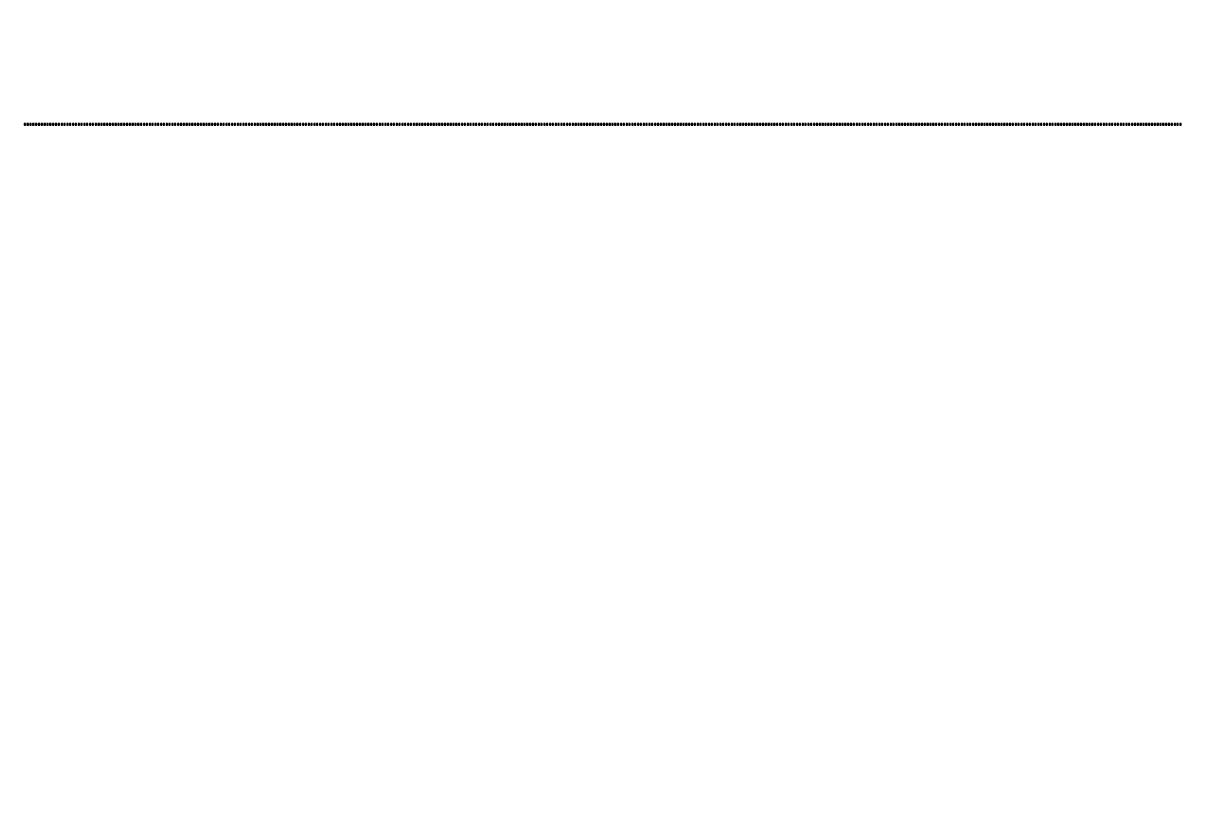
# Model space of a CAD drawing. Header units: inches. Extents: x 734146 to 834146, y 204695 to 304695.
# Drawn here: x 745722 to 748170, y 259208 to 260853 of the extents above; entities that cross this region are included whole.
import ezdxf

# ---------------------------------------------------------------- set-up
doc = ezdxf.new("R2010")
doc.units = ezdxf.units.IN
doc.header["$MEASUREMENT"] = 0

msp = doc.modelspace()

# ---------------------------------------------------------------- linework, layer by layer
for points in [[(745723.6, 260638.1), (745726.6, 260638.1), (745726.6, 260641.1), (745723.6, 260641.1)], [(745729.6, 260638.1), (745732.6, 260638.1), (745732.6, 260641.1), (745729.6, 260641.1)], [(745735.6, 260638.1), (745738.6, 260638.1), (745738.6, 260641.1), (745735.6, 260641.1)], [(745741.6, 260638.1), (745744.6, 260638.1), (745744.6, 260641.1), (745741.6, 260641.1)], [(745747.6, 260638.1), (745750.6, 260638.1), (745750.6, 260641.1), (745747.6, 260641.1)], [(745753.6, 260638.1), (745756.6, 260638.1), (745756.6, 260641.1), (745753.6, 260641.1)], [(745759.6, 260638.1), (745762.6, 260638.1), (745762.6, 260641.1), (745759.6, 260641.1)], [(745765.6, 260638.1), (745768.6, 260638.1), (745768.6, 260641.1), (745765.6, 260641.1)], [(745771.6, 260638.1), (745774.6, 260638.1), (745774.6, 260641.1), (745771.6, 260641.1)], [(745777.6, 260638.1), (745780.6, 260638.1), (745780.6, 260641.1), (745777.6, 260641.1)], [(745783.6, 260638.1), (745786.6, 260638.1), (745786.6, 260641.1), (745783.6, 260641.1)], [(745789.6, 260638.1), (745792.6, 260638.1), (745792.6, 260641.1), (745789.6, 260641.1)], [(745795.6, 260638.1), (745798.6, 260638.1), (745798.6, 260641.1), (745795.6, 260641.1)], [(745801.6, 260638.1), (745804.6, 260638.1), (745804.6, 260641.1), (745801.6, 260641.1)], [(745807.6, 260638.1), (745810.6, 260638.1), (745810.6, 260641.1), (745807.6, 260641.1)], [(745813.6, 260638.1), (745816.6, 260638.1), (745816.6, 260641.1), (745813.6, 260641.1)], [(745819.6, 260638.1), (745822.6, 260638.1), (745822.6, 260641.1), (745819.6, 260641.1)], [(745825.6, 260638.1), (745828.6, 260638.1), (745828.6, 260641.1), (745825.6, 260641.1)], [(745831.6, 260638.1), (745834.6, 260638.1), (745834.6, 260641.1), (745831.6, 260641.1)], [(745837.6, 260638.1), (745840.6, 260638.1), (745840.6, 260641.1), (745837.6, 260641.1)], [(745843.6, 260638.1), (745846.6, 260638.1), (745846.6, 260641.1), (745843.6, 260641.1)], [(745849.6, 260638.1), (745852.6, 260638.1), (745852.6, 260641.1), (745849.6, 260641.1)], [(745855.6, 260638.1), (745858.6, 260638.1), (745858.6, 260641.1), (745855.6, 260641.1)], [(745861.6, 260638.1), (745864.6, 260638.1), (745864.6, 260641.1), (745861.6, 260641.1)], [(745867.6, 260638.1), (745870.6, 260638.1), (745870.6, 260641.1), (745867.6, 260641.1)], [(745873.6, 260638.1), (745876.6, 260638.1), (745876.6, 260641.1), (745873.6, 260641.1)], [(745879.6, 260638.1), (745882.6, 260638.1), (745882.6, 260641.1), (745879.6, 260641.1)], [(745885.6, 260638.1), (745888.6, 260638.1), (745888.6, 260641.1), (745885.6, 260641.1)], [(745891.6, 260638.1), (745894.6, 260638.1), (745894.6, 260641.1), (745891.6, 260641.1)], [(745897.6, 260638.1), (745900.6, 260638.1), (745900.6, 260641.1), (745897.6, 260641.1)], [(745903.6, 260638.1), (745906.6, 260638.1), (745906.6, 260641.1), (745903.6, 260641.1)], [(745909.6, 260638.1), (745912.6, 260638.1), (745912.6, 260641.1), (745909.6, 260641.1)], [(745915.6, 260638.1), (745918.6, 260638.1), (745918.6, 260641.1), (745915.6, 260641.1)], [(745921.6, 260638.1), (745924.6, 260638.1), (745924.6, 260641.1), (745921.6, 260641.1)], [(745927.6, 260638.1), (745930.6, 260638.1), (745930.6, 260641.1), (745927.6, 260641.1)], [(745933.6, 260638.1), (745936.6, 260638.1), (745936.6, 260641.1), (745933.6, 260641.1)], [(745939.6, 260638.1), (745942.6, 260638.1), (745942.6, 260641.1), (745939.6, 260641.1)], [(745945.6, 260638.1), (745948.6, 260638.1), (745948.6, 260641.1), (745945.6, 260641.1)], [(745951.6, 260638.1), (745954.6, 260638.1), (745954.6, 260641.1), (745951.6, 260641.1)], [(745957.6, 260638.1), (745960.6, 260638.1), (745960.6, 260641.1), (745957.6, 260641.1)], [(745963.6, 260638.1), (745966.6, 260638.1), (745966.6, 260641.1), (745963.6, 260641.1)], [(745969.6, 260638.1), (745972.6, 260638.1), (745972.6, 260641.1), (745969.6, 260641.1)], [(745975.6, 260638.1), (745978.6, 260638.1), (745978.6, 260641.1), (745975.6, 260641.1)], [(745981.6, 260638.1), (745984.6, 260638.1), (745984.6, 260641.1), (745981.6, 260641.1)], [(745987.6, 260638.1), (745990.6, 260638.1), (745990.6, 260641.1), (745987.6, 260641.1)], [(745993.6, 260638.1), (745996.6, 260638.1), (745996.6, 260641.1), (745993.6, 260641.1)], [(745999.6, 260638.1), (746002.6, 260638.1), (746002.6, 260641.1), (745999.6, 260641.1)], [(746005.6, 260638.1), (746008.6, 260638.1), (746008.6, 260641.1), (746005.6, 260641.1)], [(746011.6, 260638.1), (746014.6, 260638.1), (746014.6, 260641.1), (746011.6, 260641.1)], [(746017.6, 260638.1), (746020.6, 260638.1), (746020.6, 260641.1), (746017.6, 260641.1)], [(746023.6, 260638.1), (746026.6, 260638.1), (746026.6, 260641.1), (746023.6, 260641.1)], [(746029.6, 260638.1), (746032.6, 260638.1), (746032.6, 260641.1), (746029.6, 260641.1)], [(746035.6, 260638.1), (746038.6, 260638.1), (746038.6, 260641.1), (746035.6, 260641.1)], [(746041.6, 260638.1), (746044.6, 260638.1), (746044.6, 260641.1), (746041.6, 260641.1)], [(746047.6, 260638.1), (746050.6, 260638.1), (746050.6, 260641.1), (746047.6, 260641.1)], [(746053.6, 260638.1), (746056.6, 260638.1), (746056.6, 260641.1), (746053.6, 260641.1)], [(746059.6, 260638.1), (746062.6, 260638.1), (746062.6, 260641.1), (746059.6, 260641.1)], [(746065.6, 260638.1), (746068.6, 260638.1), (746068.6, 260641.1), (746065.6, 260641.1)], [(746071.6, 260638.1), (746074.6, 260638.1), (746074.6, 260641.1), (746071.6, 260641.1)], [(746077.6, 260638.1), (746080.6, 260638.1), (746080.6, 260641.1), (746077.6, 260641.1)], [(746083.6, 260638.1), (746086.6, 260638.1), (746086.6, 260641.1), (746083.6, 260641.1)], [(746089.6, 260638.1), (746092.6, 260638.1), (746092.6, 260641.1), (746089.6, 260641.1)], [(746095.6, 260638.1), (746098.6, 260638.1), (746098.6, 260641.1), (746095.6, 260641.1)], [(746101.6, 260638.1), (746104.6, 260638.1), (746104.6, 260641.1), (746101.6, 260641.1)], [(746107.6, 260638.1), (746110.6, 260638.1), (746110.6, 260641.1), (746107.6, 260641.1)], [(746113.6, 260638.1), (746116.6, 260638.1), (746116.6, 260641.1), (746113.6, 260641.1)], [(746119.6, 260638.1), (746122.6, 260638.1), (746122.6, 260641.1), (746119.6, 260641.1)], [(746125.6, 260638.1), (746128.6, 260638.1), (746128.6, 260641.1), (746125.6, 260641.1)], [(746131.6, 260638.1), (746134.6, 260638.1), (746134.6, 260641.1), (746131.6, 260641.1)], [(746137.6, 260638.1), (746140.6, 260638.1), (746140.6, 260641.1), (746137.6, 260641.1)], [(746143.6, 260638.1), (746146.6, 260638.1), (746146.6, 260641.1), (746143.6, 260641.1)], [(746149.6, 260638.1), (746152.6, 260638.1), (746152.6, 260641.1), (746149.6, 260641.1)], [(746155.6, 260638.1), (746158.6, 260638.1), (746158.6, 260641.1), (746155.6, 260641.1)], [(746161.6, 260638.1), (746164.6, 260638.1), (746164.6, 260641.1), (746161.6, 260641.1)], [(746167.6, 260638.1), (746170.6, 260638.1), (746170.6, 260641.1), (746167.6, 260641.1)], [(746173.6, 260638.1), (746176.6, 260638.1), (746176.6, 260641.1), (746173.6, 260641.1)], [(746179.6, 260638.1), (746182.6, 260638.1), (746182.6, 260641.1), (746179.6, 260641.1)], [(746185.6, 260638.1), (746188.6, 260638.1), (746188.6, 260641.1), (746185.6, 260641.1)], [(746191.6, 260638.1), (746194.6, 260638.1), (746194.6, 260641.1), (746191.6, 260641.1)], [(746197.6, 260638.1), (746200.6, 260638.1), (746200.6, 260641.1), (746197.6, 260641.1)], [(746203.6, 260638.1), (746206.6, 260638.1), (746206.6, 260641.1), (746203.6, 260641.1)], [(746209.6, 260638.1), (746212.6, 260638.1), (746212.6, 260641.1), (746209.6, 260641.1)], [(746215.6, 260638.1), (746218.6, 260638.1), (746218.6, 260641.1), (746215.6, 260641.1)], [(746221.6, 260638.1), (746224.6, 260638.1), (746224.6, 260641.1), (746221.6, 260641.1)], [(746227.6, 260638.1), (746230.6, 260638.1), (746230.6, 260641.1), (746227.6, 260641.1)], [(746233.6, 260638.1), (746236.6, 260638.1), (746236.6, 260641.1), (746233.6, 260641.1)], [(746239.6, 260638.1), (746242.6, 260638.1), (746242.6, 260641.1), (746239.6, 260641.1)], [(746245.6, 260638.1), (746248.6, 260638.1), (746248.6, 260641.1), (746245.6, 260641.1)], [(746251.6, 260638.1), (746254.6, 260638.1), (746254.6, 260641.1), (746251.6, 260641.1)], [(746257.6, 260638.1), (746260.6, 260638.1), (746260.6, 260641.1), (746257.6, 260641.1)], [(746263.6, 260638.1), (746266.6, 260638.1), (746266.6, 260641.1), (746263.6, 260641.1)], [(746269.6, 260638.1), (746272.6, 260638.1), (746272.6, 260641.1), (746269.6, 260641.1)], [(746275.6, 260638.1), (746278.6, 260638.1), (746278.6, 260641.1), (746275.6, 260641.1)], [(746281.6, 260638.1), (746284.6, 260638.1), (746284.6, 260641.1), (746281.6, 260641.1)], [(746287.6, 260638.1), (746290.6, 260638.1), (746290.6, 260641.1), (746287.6, 260641.1)], [(746293.6, 260638.1), (746296.6, 260638.1), (746296.6, 260641.1), (746293.6, 260641.1)], [(746299.6, 260638.1), (746302.6, 260638.1), (746302.6, 260641.1), (746299.6, 260641.1)], [(746305.6, 260638.1), (746308.6, 260638.1), (746308.6, 260641.1), (746305.6, 260641.1)], [(746311.6, 260638.1), (746314.6, 260638.1), (746314.6, 260641.1), (746311.6, 260641.1)], [(746317.6, 260638.1), (746320.6, 260638.1), (746320.6, 260641.1), (746317.6, 260641.1)], [(746323.6, 260638.1), (746326.6, 260638.1), (746326.6, 260641.1), (746323.6, 260641.1)], [(746329.6, 260638.1), (746332.6, 260638.1), (746332.6, 260641.1), (746329.6, 260641.1)], [(746335.6, 260638.1), (746338.6, 260638.1), (746338.6, 260641.1), (746335.6, 260641.1)], [(746341.6, 260638.1), (746344.6, 260638.1), (746344.6, 260641.1), (746341.6, 260641.1)], [(746347.6, 260638.1), (746350.6, 260638.1), (746350.6, 260641.1), (746347.6, 260641.1)], [(746353.6, 260638.1), (746356.6, 260638.1), (746356.6, 260641.1), (746353.6, 260641.1)], [(746359.6, 260638.1), (746362.6, 260638.1), (746362.6, 260641.1), (746359.6, 260641.1)], [(746365.6, 260638.1), (746368.6, 260638.1), (746368.6, 260641.1), (746365.6, 260641.1)], [(746371.6, 260638.1), (746374.6, 260638.1), (746374.6, 260641.1), (746371.6, 260641.1)], [(746377.6, 260638.1), (746380.6, 260638.1), (746380.6, 260641.1), (746377.6, 260641.1)], [(746383.6, 260638.1), (746386.6, 260638.1), (746386.6, 260641.1), (746383.6, 260641.1)], [(746389.6, 260638.1), (746392.6, 260638.1), (746392.6, 260641.1), (746389.6, 260641.1)], [(746395.6, 260638.1), (746398.6, 260638.1), (746398.6, 260641.1), (746395.6, 260641.1)], [(746401.6, 260638.1), (746404.6, 260638.1), (746404.6, 260641.1), (746401.6, 260641.1)], [(746407.6, 260638.1), (746410.6, 260638.1), (746410.6, 260641.1), (746407.6, 260641.1)], [(746413.6, 260638.1), (746416.6, 260638.1), (746416.6, 260641.1), (746413.6, 260641.1)], [(746419.6, 260638.1), (746422.6, 260638.1), (746422.6, 260641.1), (746419.6, 260641.1)], [(746425.6, 260638.1), (746428.6, 260638.1), (746428.6, 260641.1), (746425.6, 260641.1)], [(746431.6, 260638.1), (746434.6, 260638.1), (746434.6, 260641.1), (746431.6, 260641.1)], [(746437.6, 260638.1), (746440.6, 260638.1), (746440.6, 260641.1), (746437.6, 260641.1)], [(746443.6, 260638.1), (746446.6, 260638.1), (746446.6, 260641.1), (746443.6, 260641.1)], [(746449.6, 260638.1), (746452.6, 260638.1), (746452.6, 260641.1), (746449.6, 260641.1)], [(746455.6, 260638.1), (746458.6, 260638.1), (746458.6, 260641.1), (746455.6, 260641.1)], [(746461.6, 260638.1), (746464.6, 260638.1), (746464.6, 260641.1), (746461.6, 260641.1)], [(746467.6, 260638.1), (746470.6, 260638.1), (746470.6, 260641.1), (746467.6, 260641.1)], [(746473.6, 260638.1), (746476.6, 260638.1), (746476.6, 260641.1), (746473.6, 260641.1)], [(746479.6, 260638.1), (746482.6, 260638.1), (746482.6, 260641.1), (746479.6, 260641.1)], [(746485.6, 260638.1), (746488.6, 260638.1), (746488.6, 260641.1), (746485.6, 260641.1)], [(746491.6, 260638.1), (746494.6, 260638.1), (746494.6, 260641.1), (746491.6, 260641.1)], [(746497.6, 260638.1), (746500.6, 260638.1), (746500.6, 260641.1), (746497.6, 260641.1)], [(746503.6, 260638.1), (746506.6, 260638.1), (746506.6, 260641.1), (746503.6, 260641.1)], [(746509.6, 260638.1), (746512.6, 260638.1), (746512.6, 260641.1), (746509.6, 260641.1)], [(746515.6, 260638.1), (746518.6, 260638.1), (746518.6, 260641.1), (746515.6, 260641.1)], [(746521.6, 260638.1), (746524.6, 260638.1), (746524.6, 260641.1), (746521.6, 260641.1)], [(746527.6, 260638.1), (746530.6, 260638.1), (746530.6, 260641.1), (746527.6, 260641.1)], [(746533.6, 260638.1), (746536.6, 260638.1), (746536.6, 260641.1), (746533.6, 260641.1)], [(746539.6, 260638.1), (746542.6, 260638.1), (746542.6, 260641.1), (746539.6, 260641.1)], [(746545.6, 260638.1), (746548.6, 260638.1), (746548.6, 260641.1), (746545.6, 260641.1)], [(746551.6, 260638.1), (746554.6, 260638.1), (746554.6, 260641.1), (746551.6, 260641.1)], [(746557.6, 260638.1), (746560.6, 260638.1), (746560.6, 260641.1), (746557.6, 260641.1)], [(746563.6, 260638.1), (746566.6, 260638.1), (746566.6, 260641.1), (746563.6, 260641.1)], [(746569.6, 260638.1), (746572.6, 260638.1), (746572.6, 260641.1), (746569.6, 260641.1)], [(746575.6, 260638.1), (746578.6, 260638.1), (746578.6, 260641.1), (746575.6, 260641.1)], [(746581.6, 260638.1), (746584.6, 260638.1), (746584.6, 260641.1), (746581.6, 260641.1)], [(746587.6, 260638.1), (746590.6, 260638.1), (746590.6, 260641.1), (746587.6, 260641.1)], [(746593.6, 260638.1), (746596.6, 260638.1), (746596.6, 260641.1), (746593.6, 260641.1)], [(746599.6, 260638.1), (746602.6, 260638.1), (746602.6, 260641.1), (746599.6, 260641.1)], [(746605.6, 260638.1), (746608.6, 260638.1), (746608.6, 260641.1), (746605.6, 260641.1)], [(746611.6, 260638.1), (746614.6, 260638.1), (746614.6, 260641.1), (746611.6, 260641.1)], [(746617.6, 260638.1), (746620.6, 260638.1), (746620.6, 260641.1), (746617.6, 260641.1)], [(746623.6, 260638.1), (746626.6, 260638.1), (746626.6, 260641.1), (746623.6, 260641.1)], [(746629.6, 260638.1), (746632.6, 260638.1), (746632.6, 260641.1), (746629.6, 260641.1)], [(746635.6, 260638.1), (746638.6, 260638.1), (746638.6, 260641.1), (746635.6, 260641.1)], [(746641.6, 260638.1), (746644.6, 260638.1), (746644.6, 260641.1), (746641.6, 260641.1)], [(746647.6, 260638.1), (746650.6, 260638.1), (746650.6, 260641.1), (746647.6, 260641.1)], [(746653.6, 260638.1), (746656.6, 260638.1), (746656.6, 260641.1), (746653.6, 260641.1)], [(746659.6, 260638.1), (746662.6, 260638.1), (746662.6, 260641.1), (746659.6, 260641.1)], [(746665.6, 260638.1), (746668.6, 260638.1), (746668.6, 260641.1), (746665.6, 260641.1)], [(746671.6, 260638.1), (746674.6, 260638.1), (746674.6, 260641.1), (746671.6, 260641.1)], [(746677.6, 260638.1), (746680.6, 260638.1), (746680.6, 260641.1), (746677.6, 260641.1)], [(746683.6, 260638.1), (746686.6, 260638.1), (746686.6, 260641.1), (746683.6, 260641.1)], [(746689.6, 260638.1), (746692.6, 260638.1), (746692.6, 260641.1), (746689.6, 260641.1)], [(746695.6, 260638.1), (746698.6, 260638.1), (746698.6, 260641.1), (746695.6, 260641.1)], [(746701.6, 260638.1), (746704.6, 260638.1), (746704.6, 260641.1), (746701.6, 260641.1)], [(746707.6, 260638.1), (746710.6, 260638.1), (746710.6, 260641.1), (746707.6, 260641.1)], [(746713.6, 260638.1), (746716.6, 260638.1), (746716.6, 260641.1), (746713.6, 260641.1)], [(746719.6, 260638.1), (746722.6, 260638.1), (746722.6, 260641.1), (746719.6, 260641.1)], [(746725.6, 260638.1), (746728.6, 260638.1), (746728.6, 260641.1), (746725.6, 260641.1)], [(746731.6, 260638.1), (746734.6, 260638.1), (746734.6, 260641.1), (746731.6, 260641.1)], [(746737.6, 260638.1), (746740.6, 260638.1), (746740.6, 260641.1), (746737.6, 260641.1)], [(746743.6, 260638.1), (746746.6, 260638.1), (746746.6, 260641.1), (746743.6, 260641.1)], [(746749.6, 260638.1), (746752.6, 260638.1), (746752.6, 260641.1), (746749.6, 260641.1)], [(746755.6, 260638.1), (746758.6, 260638.1), (746758.6, 260641.1), (746755.6, 260641.1)], [(746761.6, 260638.1), (746764.6, 260638.1), (746764.6, 260641.1), (746761.6, 260641.1)], [(746767.6, 260638.1), (746770.6, 260638.1), (746770.6, 260641.1), (746767.6, 260641.1)], [(746773.6, 260638.1), (746776.6, 260638.1), (746776.6, 260641.1), (746773.6, 260641.1)], [(746779.6, 260638.1), (746782.6, 260638.1), (746782.6, 260641.1), (746779.6, 260641.1)], [(746785.6, 260638.1), (746788.6, 260638.1), (746788.6, 260641.1), (746785.6, 260641.1)], [(746791.6, 260638.1), (746794.6, 260638.1), (746794.6, 260641.1), (746791.6, 260641.1)], [(746797.6, 260638.1), (746800.6, 260638.1), (746800.6, 260641.1), (746797.6, 260641.1)], [(746803.6, 260638.1), (746806.6, 260638.1), (746806.6, 260641.1), (746803.6, 260641.1)], [(746809.6, 260638.1), (746812.6, 260638.1), (746812.6, 260641.1), (746809.6, 260641.1)], [(746815.6, 260638.1), (746818.6, 260638.1), (746818.6, 260641.1), (746815.6, 260641.1)], [(746821.6, 260638.1), (746824.6, 260638.1), (746824.6, 260641.1), (746821.6, 260641.1)], [(746827.6, 260638.1), (746830.6, 260638.1), (746830.6, 260641.1), (746827.6, 260641.1)], [(746833.6, 260638.1), (746836.6, 260638.1), (746836.6, 260641.1), (746833.6, 260641.1)], [(746839.6, 260638.1), (746842.6, 260638.1), (746842.6, 260641.1), (746839.6, 260641.1)], [(746845.6, 260638.1), (746848.6, 260638.1), (746848.6, 260641.1), (746845.6, 260641.1)], [(746851.6, 260638.1), (746854.6, 260638.1), (746854.6, 260641.1), (746851.6, 260641.1)], [(746857.6, 260638.1), (746860.6, 260638.1), (746860.6, 260641.1), (746857.6, 260641.1)], [(746863.6, 260638.1), (746866.6, 260638.1), (746866.6, 260641.1), (746863.6, 260641.1)], [(746869.6, 260638.1), (746872.6, 260638.1), (746872.6, 260641.1), (746869.6, 260641.1)], [(746875.6, 260638.1), (746878.6, 260638.1), (746878.6, 260641.1), (746875.6, 260641.1)], [(746881.6, 260638.1), (746884.6, 260638.1), (746884.6, 260641.1), (746881.6, 260641.1)], [(746887.6, 260638.1), (746890.6, 260638.1), (746890.6, 260641.1), (746887.6, 260641.1)], [(746893.6, 260638.1), (746896.6, 260638.1), (746896.6, 260641.1), (746893.6, 260641.1)], [(746899.6, 260638.1), (746902.6, 260638.1), (746902.6, 260641.1), (746899.6, 260641.1)], [(746905.6, 260638.1), (746908.6, 260638.1), (746908.6, 260641.1), (746905.6, 260641.1)], [(746911.6, 260638.1), (746914.6, 260638.1), (746914.6, 260641.1), (746911.6, 260641.1)], [(746917.6, 260638.1), (746920.6, 260638.1), (746920.6, 260641.1), (746917.6, 260641.1)], [(746923.6, 260638.1), (746926.6, 260638.1), (746926.6, 260641.1), (746923.6, 260641.1)], [(746929.6, 260638.1), (746932.6, 260638.1), (746932.6, 260641.1), (746929.6, 260641.1)], [(746935.6, 260638.1), (746938.6, 260638.1), (746938.6, 260641.1), (746935.6, 260641.1)], [(746941.6, 260638.1), (746944.6, 260638.1), (746944.6, 260641.1), (746941.6, 260641.1)], [(746947.6, 260638.1), (746950.6, 260638.1), (746950.6, 260641.1), (746947.6, 260641.1)], [(746953.6, 260638.1), (746956.6, 260638.1), (746956.6, 260641.1), (746953.6, 260641.1)], [(746959.6, 260638.1), (746962.6, 260638.1), (746962.6, 260641.1), (746959.6, 260641.1)], [(746965.6, 260638.1), (746968.6, 260638.1), (746968.6, 260641.1), (746965.6, 260641.1)], [(746971.6, 260638.1), (746974.6, 260638.1), (746974.6, 260641.1), (746971.6, 260641.1)], [(746977.6, 260638.1), (746980.6, 260638.1), (746980.6, 260641.1), (746977.6, 260641.1)], [(746983.6, 260638.1), (746986.6, 260638.1), (746986.6, 260641.1), (746983.6, 260641.1)], [(746989.6, 260638.1), (746992.6, 260638.1), (746992.6, 260641.1), (746989.6, 260641.1)], [(746995.6, 260638.1), (746998.6, 260638.1), (746998.6, 260641.1), (746995.6, 260641.1)], [(747001.6, 260638.1), (747004.6, 260638.1), (747004.6, 260641.1), (747001.6, 260641.1)], [(747007.6, 260638.1), (747010.6, 260638.1), (747010.6, 260641.1), (747007.6, 260641.1)], [(747013.6, 260638.1), (747016.6, 260638.1), (747016.6, 260641.1), (747013.6, 260641.1)], [(747019.6, 260638.1), (747022.6, 260638.1), (747022.6, 260641.1), (747019.6, 260641.1)], [(747025.6, 260638.1), (747028.6, 260638.1), (747028.6, 260641.1), (747025.6, 260641.1)], [(747031.6, 260638.1), (747034.6, 260638.1), (747034.6, 260641.1), (747031.6, 260641.1)], [(747037.6, 260638.1), (747040.6, 260638.1), (747040.6, 260641.1), (747037.6, 260641.1)], [(747043.6, 260638.1), (747046.6, 260638.1), (747046.6, 260641.1), (747043.6, 260641.1)], [(747049.6, 260638.1), (747052.6, 260638.1), (747052.6, 260641.1), (747049.6, 260641.1)], [(747055.6, 260638.1), (747058.6, 260638.1), (747058.6, 260641.1), (747055.6, 260641.1)], [(747061.6, 260638.1), (747064.6, 260638.1), (747064.6, 260641.1), (747061.6, 260641.1)], [(747067.6, 260638.1), (747070.6, 260638.1), (747070.6, 260641.1), (747067.6, 260641.1)], [(747073.6, 260638.1), (747076.6, 260638.1), (747076.6, 260641.1), (747073.6, 260641.1)], [(747079.6, 260638.1), (747082.6, 260638.1), (747082.6, 260641.1), (747079.6, 260641.1)], [(747085.6, 260638.1), (747088.6, 260638.1), (747088.6, 260641.1), (747085.6, 260641.1)], [(747091.6, 260638.1), (747094.6, 260638.1), (747094.6, 260641.1), (747091.6, 260641.1)], [(747097.6, 260638.1), (747100.6, 260638.1), (747100.6, 260641.1), (747097.6, 260641.1)], [(747103.6, 260638.1), (747106.6, 260638.1), (747106.6, 260641.1), (747103.6, 260641.1)], [(747109.6, 260638.1), (747112.6, 260638.1), (747112.6, 260641.1), (747109.6, 260641.1)], [(747115.6, 260638.1), (747118.6, 260638.1), (747118.6, 260641.1), (747115.6, 260641.1)], [(747121.6, 260638.1), (747124.6, 260638.1), (747124.6, 260641.1), (747121.6, 260641.1)], [(747127.6, 260638.1), (747130.6, 260638.1), (747130.6, 260641.1), (747127.6, 260641.1)], [(747133.6, 260638.1), (747136.6, 260638.1), (747136.6, 260641.1), (747133.6, 260641.1)], [(747139.6, 260638.1), (747142.6, 260638.1), (747142.6, 260641.1), (747139.6, 260641.1)], [(747145.6, 260638.1), (747148.6, 260638.1), (747148.6, 260641.1), (747145.6, 260641.1)], [(747151.6, 260638.1), (747154.6, 260638.1), (747154.6, 260641.1), (747151.6, 260641.1)], [(747157.6, 260638.1), (747160.6, 260638.1), (747160.6, 260641.1), (747157.6, 260641.1)], [(747163.6, 260638.1), (747166.6, 260638.1), (747166.6, 260641.1), (747163.6, 260641.1)], [(747169.6, 260638.1), (747172.6, 260638.1), (747172.6, 260641.1), (747169.6, 260641.1)], [(747175.6, 260638.1), (747178.6, 260638.1), (747178.6, 260641.1), (747175.6, 260641.1)], [(747181.6, 260638.1), (747184.6, 260638.1), (747184.6, 260641.1), (747181.6, 260641.1)], [(747187.6, 260638.1), (747190.6, 260638.1), (747190.6, 260641.1), (747187.6, 260641.1)], [(747193.6, 260638.1), (747196.6, 260638.1), (747196.6, 260641.1), (747193.6, 260641.1)], [(747199.6, 260638.1), (747202.6, 260638.1), (747202.6, 260641.1), (747199.6, 260641.1)], [(747205.6, 260638.1), (747208.6, 260638.1), (747208.6, 260641.1), (747205.6, 260641.1)], [(747211.6, 260638.1), (747214.6, 260638.1), (747214.6, 260641.1), (747211.6, 260641.1)], [(747217.6, 260638.1), (747220.6, 260638.1), (747220.6, 260641.1), (747217.6, 260641.1)], [(747223.6, 260638.1), (747226.6, 260638.1), (747226.6, 260641.1), (747223.6, 260641.1)], [(747229.6, 260638.1), (747232.6, 260638.1), (747232.6, 260641.1), (747229.6, 260641.1)], [(747235.6, 260638.1), (747238.6, 260638.1), (747238.6, 260641.1), (747235.6, 260641.1)], [(747241.6, 260638.1), (747244.6, 260638.1), (747244.6, 260641.1), (747241.6, 260641.1)], [(747247.6, 260638.1), (747250.6, 260638.1), (747250.6, 260641.1), (747247.6, 260641.1)], [(747253.6, 260638.1), (747256.6, 260638.1), (747256.6, 260641.1), (747253.6, 260641.1)], [(747259.6, 260638.1), (747262.6, 260638.1), (747262.6, 260641.1), (747259.6, 260641.1)], [(747265.6, 260638.1), (747268.6, 260638.1), (747268.6, 260641.1), (747265.6, 260641.1)], [(747271.6, 260638.1), (747274.6, 260638.1), (747274.6, 260641.1), (747271.6, 260641.1)], [(747277.6, 260638.1), (747280.6, 260638.1), (747280.6, 260641.1), (747277.6, 260641.1)], [(747283.6, 260638.1), (747286.6, 260638.1), (747286.6, 260641.1), (747283.6, 260641.1)], [(747289.6, 260638.1), (747292.6, 260638.1), (747292.6, 260641.1), (747289.6, 260641.1)], [(747295.6, 260638.1), (747298.6, 260638.1), (747298.6, 260641.1), (747295.6, 260641.1)], [(747301.6, 260638.1), (747304.6, 260638.1), (747304.6, 260641.1), (747301.6, 260641.1)], [(747307.6, 260638.1), (747310.6, 260638.1), (747310.6, 260641.1), (747307.6, 260641.1)], [(747313.6, 260638.1), (747316.6, 260638.1), (747316.6, 260641.1), (747313.6, 260641.1)], [(747319.6, 260638.1), (747322.6, 260638.1), (747322.6, 260641.1), (747319.6, 260641.1)], [(747325.6, 260638.1), (747328.6, 260638.1), (747328.6, 260641.1), (747325.6, 260641.1)], [(747331.6, 260638.1), (747334.6, 260638.1), (747334.6, 260641.1), (747331.6, 260641.1)], [(747337.6, 260638.1), (747340.6, 260638.1), (747340.6, 260641.1), (747337.6, 260641.1)], [(747343.6, 260638.1), (747346.6, 260638.1), (747346.6, 260641.1), (747343.6, 260641.1)], [(747349.6, 260638.1), (747352.6, 260638.1), (747352.6, 260641.1), (747349.6, 260641.1)], [(747355.6, 260638.1), (747358.6, 260638.1), (747358.6, 260641.1), (747355.6, 260641.1)], [(747361.6, 260638.1), (747364.6, 260638.1), (747364.6, 260641.1), (747361.6, 260641.1)], [(747367.6, 260638.1), (747370.6, 260638.1), (747370.6, 260641.1), (747367.6, 260641.1)], [(747373.6, 260638.1), (747376.6, 260638.1), (747376.6, 260641.1), (747373.6, 260641.1)], [(747379.6, 260638.1), (747382.6, 260638.1), (747382.6, 260641.1), (747379.6, 260641.1)], [(747385.6, 260638.1), (747388.6, 260638.1), (747388.6, 260641.1), (747385.6, 260641.1)], [(747391.6, 260638.1), (747394.6, 260638.1), (747394.6, 260641.1), (747391.6, 260641.1)], [(747397.6, 260638.1), (747400.6, 260638.1), (747400.6, 260641.1), (747397.6, 260641.1)], [(747403.6, 260638.1), (747406.6, 260638.1), (747406.6, 260641.1), (747403.6, 260641.1)], [(747409.6, 260638.1), (747412.6, 260638.1), (747412.6, 260641.1), (747409.6, 260641.1)], [(747415.6, 260638.1), (747418.6, 260638.1), (747418.6, 260641.1), (747415.6, 260641.1)], [(747421.6, 260638.1), (747424.6, 260638.1), (747424.6, 260641.1), (747421.6, 260641.1)], [(747427.6, 260638.1), (747430.6, 260638.1), (747430.6, 260641.1), (747427.6, 260641.1)], [(747433.6, 260638.1), (747436.6, 260638.1), (747436.6, 260641.1), (747433.6, 260641.1)], [(747439.6, 260638.1), (747442.6, 260638.1), (747442.6, 260641.1), (747439.6, 260641.1)], [(747445.6, 260638.1), (747448.6, 260638.1), (747448.6, 260641.1), (747445.6, 260641.1)], [(747451.6, 260638.1), (747454.6, 260638.1), (747454.6, 260641.1), (747451.6, 260641.1)], [(747457.6, 260638.1), (747460.6, 260638.1), (747460.6, 260641.1), (747457.6, 260641.1)], [(747463.6, 260638.1), (747466.6, 260638.1), (747466.6, 260641.1), (747463.6, 260641.1)], [(747469.6, 260638.1), (747472.6, 260638.1), (747472.6, 260641.1), (747469.6, 260641.1)], [(747475.6, 260638.1), (747478.6, 260638.1), (747478.6, 260641.1), (747475.6, 260641.1)], [(747481.6, 260638.1), (747484.6, 260638.1), (747484.6, 260641.1), (747481.6, 260641.1)], [(747487.6, 260638.1), (747490.6, 260638.1), (747490.6, 260641.1), (747487.6, 260641.1)], [(747493.6, 260638.1), (747496.6, 260638.1), (747496.6, 260641.1), (747493.6, 260641.1)], [(747499.6, 260638.1), (747502.6, 260638.1), (747502.6, 260641.1), (747499.6, 260641.1)], [(747505.6, 260638.1), (747508.6, 260638.1), (747508.6, 260641.1), (747505.6, 260641.1)], [(747511.6, 260638.1), (747514.6, 260638.1), (747514.6, 260641.1), (747511.6, 260641.1)], [(747517.6, 260638.1), (747520.6, 260638.1), (747520.6, 260641.1), (747517.6, 260641.1)], [(747523.6, 260638.1), (747526.6, 260638.1), (747526.6, 260641.1), (747523.6, 260641.1)], [(747529.6, 260638.1), (747532.6, 260638.1), (747532.6, 260641.1), (747529.6, 260641.1)], [(747535.6, 260638.1), (747538.6, 260638.1), (747538.6, 260641.1), (747535.6, 260641.1)], [(747541.6, 260638.1), (747544.6, 260638.1), (747544.6, 260641.1), (747541.6, 260641.1)], [(747547.6, 260638.1), (747550.6, 260638.1), (747550.6, 260641.1), (747547.6, 260641.1)], [(747553.6, 260638.1), (747556.6, 260638.1), (747556.6, 260641.1), (747553.6, 260641.1)], [(747559.6, 260638.1), (747562.6, 260638.1), (747562.6, 260641.1), (747559.6, 260641.1)], [(747565.6, 260638.1), (747568.6, 260638.1), (747568.6, 260641.1), (747565.6, 260641.1)], [(747571.6, 260638.1), (747574.6, 260638.1), (747574.6, 260641.1), (747571.6, 260641.1)], [(747577.6, 260638.1), (747580.6, 260638.1), (747580.6, 260641.1), (747577.6, 260641.1)], [(747583.6, 260638.1), (747586.6, 260638.1), (747586.6, 260641.1), (747583.6, 260641.1)], [(747589.6, 260638.1), (747592.6, 260638.1), (747592.6, 260641.1), (747589.6, 260641.1)], [(747595.6, 260638.1), (747598.6, 260638.1), (747598.6, 260641.1), (747595.6, 260641.1)], [(747601.6, 260638.1), (747604.6, 260638.1), (747604.6, 260641.1), (747601.6, 260641.1)], [(747607.6, 260638.1), (747610.6, 260638.1), (747610.6, 260641.1), (747607.6, 260641.1)], [(747613.6, 260638.1), (747616.6, 260638.1), (747616.6, 260641.1), (747613.6, 260641.1)], [(747619.6, 260638.1), (747622.6, 260638.1), (747622.6, 260641.1), (747619.6, 260641.1)], [(747625.6, 260638.1), (747628.6, 260638.1), (747628.6, 260641.1), (747625.6, 260641.1)], [(747631.6, 260638.1), (747634.6, 260638.1), (747634.6, 260641.1), (747631.6, 260641.1)], [(747637.6, 260638.1), (747640.6, 260638.1), (747640.6, 260641.1), (747637.6, 260641.1)], [(747643.6, 260638.1), (747646.6, 260638.1), (747646.6, 260641.1), (747643.6, 260641.1)], [(747649.6, 260638.1), (747652.6, 260638.1), (747652.6, 260641.1), (747649.6, 260641.1)], [(747655.6, 260638.1), (747658.6, 260638.1), (747658.6, 260641.1), (747655.6, 260641.1)], [(747661.6, 260638.1), (747664.6, 260638.1), (747664.6, 260641.1), (747661.6, 260641.1)], [(747667.6, 260638.1), (747670.6, 260638.1), (747670.6, 260641.1), (747667.6, 260641.1)], [(747673.6, 260638.1), (747676.6, 260638.1), (747676.6, 260641.1), (747673.6, 260641.1)], [(747679.6, 260638.1), (747682.6, 260638.1), (747682.6, 260641.1), (747679.6, 260641.1)], [(747685.6, 260638.1), (747688.6, 260638.1), (747688.6, 260641.1), (747685.6, 260641.1)], [(747691.6, 260638.1), (747694.6, 260638.1), (747694.6, 260641.1), (747691.6, 260641.1)], [(747697.6, 260638.1), (747700.6, 260638.1), (747700.6, 260641.1), (747697.6, 260641.1)], [(747703.6, 260638.1), (747706.6, 260638.1), (747706.6, 260641.1), (747703.6, 260641.1)], [(747709.6, 260638.1), (747712.6, 260638.1), (747712.6, 260641.1), (747709.6, 260641.1)], [(747715.6, 260638.1), (747718.6, 260638.1), (747718.6, 260641.1), (747715.6, 260641.1)], [(747721.6, 260638.1), (747724.6, 260638.1), (747724.6, 260641.1), (747721.6, 260641.1)], [(747727.6, 260638.1), (747730.6, 260638.1), (747730.6, 260641.1), (747727.6, 260641.1)], [(747733.6, 260638.1), (747736.6, 260638.1), (747736.6, 260641.1), (747733.6, 260641.1)], [(747739.6, 260638.1), (747742.6, 260638.1), (747742.6, 260641.1), (747739.6, 260641.1)], [(747745.6, 260638.1), (747748.6, 260638.1), (747748.6, 260641.1), (747745.6, 260641.1)], [(747751.6, 260638.1), (747754.6, 260638.1), (747754.6, 260641.1), (747751.6, 260641.1)], [(747757.6, 260638.1), (747760.6, 260638.1), (747760.6, 260641.1), (747757.6, 260641.1)], [(747763.6, 260638.1), (747766.6, 260638.1), (747766.6, 260641.1), (747763.6, 260641.1)], [(747769.6, 260638.1), (747772.6, 260638.1), (747772.6, 260641.1), (747769.6, 260641.1)], [(747775.6, 260638.1), (747778.6, 260638.1), (747778.6, 260641.1), (747775.6, 260641.1)], [(747781.6, 260638.1), (747784.6, 260638.1), (747784.6, 260641.1), (747781.6, 260641.1)], [(747787.6, 260638.1), (747790.6, 260638.1), (747790.6, 260641.1), (747787.6, 260641.1)], [(747793.6, 260638.1), (747796.6, 260638.1), (747796.6, 260641.1), (747793.6, 260641.1)], [(747799.6, 260638.1), (747802.6, 260638.1), (747802.6, 260641.1), (747799.6, 260641.1)], [(747805.6, 260638.1), (747808.6, 260638.1), (747808.6, 260641.1), (747805.6, 260641.1)], [(747811.6, 260638.1), (747814.6, 260638.1), (747814.6, 260641.1), (747811.6, 260641.1)], [(747817.6, 260638.1), (747820.6, 260638.1), (747820.6, 260641.1), (747817.6, 260641.1)], [(747823.6, 260638.1), (747826.6, 260638.1), (747826.6, 260641.1), (747823.6, 260641.1)], [(747829.6, 260638.1), (747832.6, 260638.1), (747832.6, 260641.1), (747829.6, 260641.1)], [(747835.6, 260638.1), (747838.6, 260638.1), (747838.6, 260641.1), (747835.6, 260641.1)], [(747841.6, 260638.1), (747844.6, 260638.1), (747844.6, 260641.1), (747841.6, 260641.1)], [(747847.6, 260638.1), (747850.6, 260638.1), (747850.6, 260641.1), (747847.6, 260641.1)], [(747853.6, 260638.1), (747856.6, 260638.1), (747856.6, 260641.1), (747853.6, 260641.1)], [(747859.6, 260638.1), (747862.6, 260638.1), (747862.6, 260641.1), (747859.6, 260641.1)], [(747865.6, 260638.1), (747868.6, 260638.1), (747868.6, 260641.1), (747865.6, 260641.1)], [(747871.6, 260638.1), (747874.6, 260638.1), (747874.6, 260641.1), (747871.6, 260641.1)], [(747877.6, 260638.1), (747880.6, 260638.1), (747880.6, 260641.1), (747877.6, 260641.1)], [(747883.6, 260638.1), (747886.6, 260638.1), (747886.6, 260641.1), (747883.6, 260641.1)], [(747889.6, 260638.1), (747892.6, 260638.1), (747892.6, 260641.1), (747889.6, 260641.1)], [(747895.6, 260638.1), (747898.6, 260638.1), (747898.6, 260641.1), (747895.6, 260641.1)], [(747901.6, 260638.1), (747904.6, 260638.1), (747904.6, 260641.1), (747901.6, 260641.1)], [(747907.6, 260638.1), (747910.6, 260638.1), (747910.6, 260641.1), (747907.6, 260641.1)], [(747913.6, 260638.1), (747916.6, 260638.1), (747916.6, 260641.1), (747913.6, 260641.1)], [(747919.6, 260638.1), (747922.6, 260638.1), (747922.6, 260641.1), (747919.6, 260641.1)], [(747925.6, 260638.1), (747928.6, 260638.1), (747928.6, 260641.1), (747925.6, 260641.1)], [(747931.6, 260638.1), (747934.6, 260638.1), (747934.6, 260641.1), (747931.6, 260641.1)], [(747937.6, 260638.1), (747940.6, 260638.1), (747940.6, 260641.1), (747937.6, 260641.1)], [(747943.6, 260638.1), (747946.6, 260638.1), (747946.6, 260641.1), (747943.6, 260641.1)], [(747949.6, 260638.1), (747952.6, 260638.1), (747952.6, 260641.1), (747949.6, 260641.1)], [(747955.6, 260638.1), (747958.6, 260638.1), (747958.6, 260641.1), (747955.6, 260641.1)], [(747961.6, 260638.1), (747964.6, 260638.1), (747964.6, 260641.1), (747961.6, 260641.1)], [(747967.6, 260638.1), (747970.6, 260638.1), (747970.6, 260641.1), (747967.6, 260641.1)], [(747973.6, 260638.1), (747976.6, 260638.1), (747976.6, 260641.1), (747973.6, 260641.1)], [(747979.6, 260638.1), (747982.6, 260638.1), (747982.6, 260641.1), (747979.6, 260641.1)], [(747985.6, 260638.1), (747988.6, 260638.1), (747988.6, 260641.1), (747985.6, 260641.1)], [(747991.6, 260638.1), (747994.6, 260638.1), (747994.6, 260641.1), (747991.6, 260641.1)], [(747997.6, 260638.1), (748000.6, 260638.1), (748000.6, 260641.1), (747997.6, 260641.1)], [(748003.6, 260638.1), (748006.6, 260638.1), (748006.6, 260641.1), (748003.6, 260641.1)], [(748009.6, 260638.1), (748012.6, 260638.1), (748012.6, 260641.1), (748009.6, 260641.1)], [(748015.6, 260638.1), (748018.6, 260638.1), (748018.6, 260641.1), (748015.6, 260641.1)], [(748021.6, 260638.1), (748024.6, 260638.1), (748024.6, 260641.1), (748021.6, 260641.1)], [(748027.6, 260638.1), (748030.6, 260638.1), (748030.6, 260641.1), (748027.6, 260641.1)], [(748033.6, 260638.1), (748036.6, 260638.1), (748036.6, 260641.1), (748033.6, 260641.1)], [(748039.6, 260638.1), (748042.6, 260638.1), (748042.6, 260641.1), (748039.6, 260641.1)], [(748045.6, 260638.1), (748048.6, 260638.1), (748048.6, 260641.1), (748045.6, 260641.1)], [(748051.6, 260638.1), (748054.6, 260638.1), (748054.6, 260641.1), (748051.6, 260641.1)], [(748057.6, 260638.1), (748060.6, 260638.1), (748060.6, 260641.1), (748057.6, 260641.1)], [(748063.6, 260638.1), (748066.6, 260638.1), (748066.6, 260641.1), (748063.6, 260641.1)], [(748069.6, 260638.1), (748072.6, 260638.1), (748072.6, 260641.1), (748069.6, 260641.1)], [(748075.6, 260638.1), (748078.6, 260638.1), (748078.6, 260641.1), (748075.6, 260641.1)], [(748081.6, 260638.1), (748084.6, 260638.1), (748084.6, 260641.1), (748081.6, 260641.1)], [(748087.6, 260638.1), (748090.6, 260638.1), (748090.6, 260641.1), (748087.6, 260641.1)], [(748093.6, 260638.1), (748096.6, 260638.1), (748096.6, 260641.1), (748093.6, 260641.1)], [(748099.6, 260638.1), (748102.6, 260638.1), (748102.6, 260641.1), (748099.6, 260641.1)], [(748105.6, 260638.1), (748108.6, 260638.1), (748108.6, 260641.1), (748105.6, 260641.1)], [(748111.6, 260638.1), (748114.6, 260638.1), (748114.6, 260641.1), (748111.6, 260641.1)], [(748117.6, 260638.1), (748120.6, 260638.1), (748120.6, 260641.1), (748117.6, 260641.1)], [(748123.6, 260638.1), (748126.6, 260638.1), (748126.6, 260641.1), (748123.6, 260641.1)], [(748129.6, 260638.1), (748132.6, 260638.1), (748132.6, 260641.1), (748129.6, 260641.1)], [(748135.6, 260638.1), (748138.6, 260638.1), (748138.6, 260641.1), (748135.6, 260641.1)], [(748141.6, 260638.1), (748144.6, 260638.1), (748144.6, 260641.1), (748141.6, 260641.1)], [(748147.6, 260638.1), (748150.6, 260638.1), (748150.6, 260641.1), (748147.6, 260641.1)], [(748153.6, 260638.1), (748156.6, 260638.1), (748156.6, 260641.1), (748153.6, 260641.1)], [(748159.6, 260638.1), (748162.6, 260638.1), (748162.6, 260641.1), (748159.6, 260641.1)], [(748165.6, 260638.1), (748168.6, 260638.1), (748168.6, 260641.1), (748165.6, 260641.1)]]:
    msp.add_lwpolyline(points, close=True)
msp.add_circle((784146.5, 254695.1), 50000)

doc.saveas('drawing.dxf')
